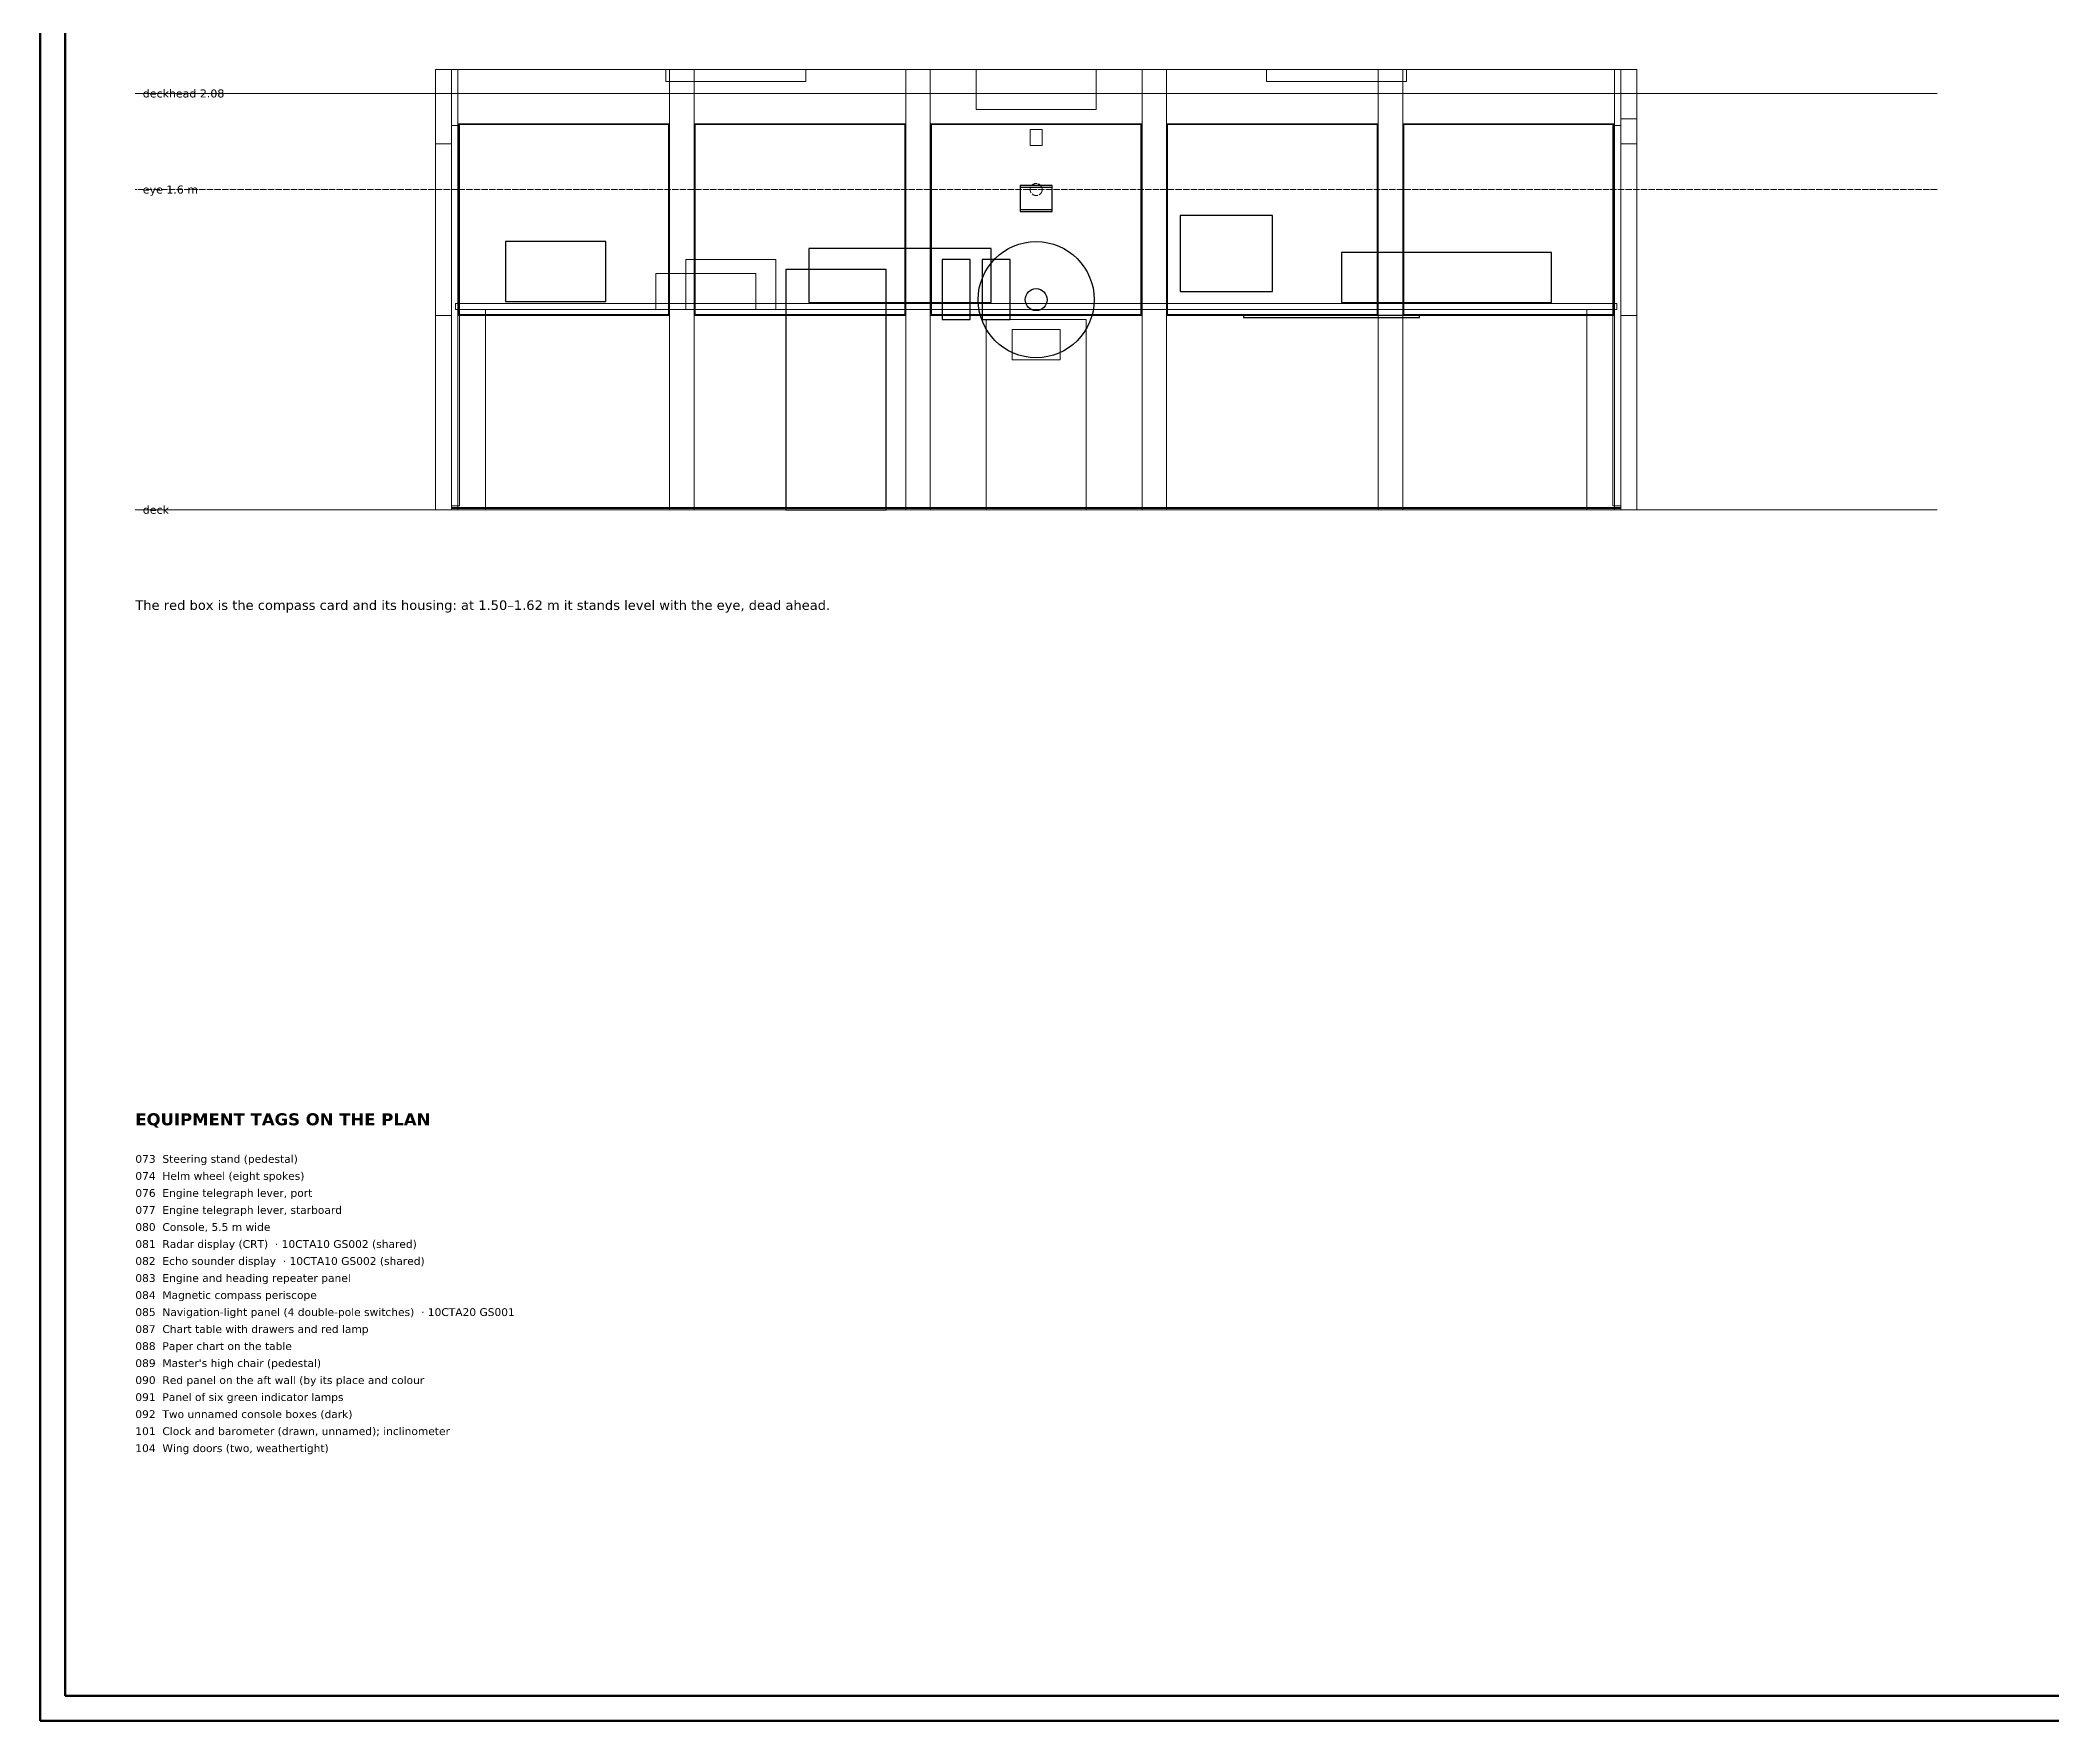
# Model space of a CAD drawing. Header units: millimetres. Extents: x 5 to 836, y 5 to 589.
# Drawn here: x 5 to 406.9, y 5 to 340.8 of the extents above; entities that cross this region are included whole.
import ezdxf

# ---------------------------------------------------------------- set-up
doc = ezdxf.new("R2010")
doc.units = ezdxf.units.MM
doc.linetypes.add('DASHED', pattern=[1.524, 1.27, -0.254])
for name, color, linetype, lineweight, true_color in [('DIM', 2, 'CONTINUOUS', 13, 0x1e46a0), ('EQUIP', 3, 'CONTINUOUS', 25, 0x00693c), ('FIND', 1, 'CONTINUOUS', 25, 0xc80000), ('FURN', 8, 'CONTINUOUS', 18, 0x6e6e6e), ('GLASS', 5, 'CONTINUOUS', 25, 0x1e5ac8), ('LOW', 8, 'CONTINUOUS', 13, 0x8c8c8c), ('SIGHT', 30, 'DASHED', 18, 0xd76900)]:
    doc.layers.add(name, color=color, linetype=linetype, lineweight=lineweight, true_color=true_color)
doc.layers.add('FRAME', color=7, linetype='CONTINUOUS', lineweight=50)
doc.layers.add('TEXT', color=7, linetype='CONTINUOUS', lineweight=18)
doc.styles.add('SANS', font='DejaVuSans.ttf')
doc.styles.add('SANSB', font='DejaVuSans-Bold.ttf')

msp = doc.modelspace()

# ---------------------------------------------------------------- linework, layer by layer
at = {"layer": 'DIM'}
for p, q in [((384, 330.2), (24, 330.2)), ((384, 247), (24, 247))]:
    msp.add_line(p, q, dxfattribs=at)
at = {"layer": 'EQUIP'}
for points in [[(200.8, 306.6), (207.2, 306.6), (207.2, 311.4), (200.8, 311.4)], [(232.8, 290.6), (251.2, 290.6), (251.2, 305.8), (232.8, 305.8)], [(98, 288.6), (118, 288.6), (118, 300.6), (98, 300.6)], [(158.6, 288.4), (195, 288.4), (195, 299.2), (158.6, 299.2)], [(265, 288.4), (307, 288.4), (307, 298.4), (265, 298.4)], [(154, 247), (174, 247), (174, 295), (154, 295)], [(185.2, 285), (190.8, 285), (190.8, 297), (185.2, 297)], [(193.2, 285), (198.8, 285), (198.8, 297), (193.2, 297)], [(245.4, 285.4), (280.6, 285.4), (280.6, 285.8), (245.4, 285.8)]]:
    msp.add_lwpolyline(points, close=True, dxfattribs=at)
for radius in [11.6, 2.2]:
    msp.add_circle((204, 289), radius, dxfattribs=at)
at = {"layer": 'FIND'}
msp.add_lwpolyline([(200.8, 307), (207.2, 307), (207.2, 311.8), (200.8, 311.8)], close=True, dxfattribs=at)
at = {"layer": 'FRAME'}
for points in [[(5, 5), (836, 5), (836, 589), (5, 589)], [(10, 10), (831, 10), (831, 584), (10, 584)]]:
    msp.add_lwpolyline(points, close=True, dxfattribs=at)
at = {"layer": 'FURN'}
for points in [[(130, 332.6), (158, 332.6), (158, 335), (130, 335)], [(192, 327), (216, 327), (216, 335), (192, 335)], [(250, 332.6), (278, 332.6), (278, 335), (250, 335)], [(87.2, 247.8), (88.8, 247.8), (88.8, 323.8), (87.2, 323.8)], [(202.8, 319.8), (205.2, 319.8), (205.2, 323), (202.8, 323)], [(319.2, 247.8), (320.8, 247.8), (320.8, 323.8), (319.2, 323.8)], [(200.8, 307), (207.2, 307), (207.2, 311.8), (200.8, 311.8)], [(128, 287), (148, 287), (148, 294.2), (128, 294.2)], [(134, 287), (152, 287), (152, 297), (134, 297)], [(88, 287), (320, 287), (320, 288.2), (88, 288.2)], [(94, 247), (314, 247), (314, 287), (94, 287)], [(194, 247), (214, 247), (214, 285), (194, 285)], [(199.2, 277), (208.8, 277), (208.8, 283), (199.2, 283)], [(87.2, 247.28), (285.6, 247.28), (285.6, 247.48), (87.2, 247.48)], [(285.6, 247.28), (320.8, 247.28), (320.8, 247.48), (285.6, 247.48)]]:
    msp.add_lwpolyline(points, close=True, dxfattribs=at)
at = {"layer": 'GLASS'}
for points in [[(88.6, 286), (130.6, 286), (130.6, 324), (88.6, 324)], [(135.8, 286), (177.8, 286), (177.8, 324), (135.8, 324)], [(183, 286), (225, 286), (225, 324), (183, 324)], [(230.2, 286), (272.2, 286), (272.2, 324), (230.2, 324)], [(277.4, 286), (319.4, 286), (319.4, 324), (277.4, 324)]]:
    msp.add_lwpolyline(points, close=True, dxfattribs=at)
at = {"layer": 'LOW'}
for points in [[(84, 320.16), (87.2, 320.16), (87.2, 335), (84, 335)], [(84, 247), (87.2, 247), (87.2, 335), (84, 335)], [(84, 320.16), (87.2, 320.16), (87.2, 335), (84, 335)], [(84, 247), (87.2, 247), (87.2, 335), (84, 335)], [(84, 247), (88.44, 247), (88.44, 335), (84, 335)], [(88.44, 324.16), (130.76, 324.16), (130.76, 335), (88.44, 335)], [(130.76, 247), (135.64, 247), (135.64, 335), (130.76, 335)], [(135.64, 324.16), (177.96, 324.16), (177.96, 335), (135.64, 335)], [(177.96, 247), (182.84, 247), (182.84, 335), (177.96, 335)], [(182.84, 324.16), (225.16, 324.16), (225.16, 335), (182.84, 335)], [(225.16, 247), (230.04, 247), (230.04, 335), (225.16, 335)], [(230.04, 324.16), (272.36, 324.16), (272.36, 335), (230.04, 335)], [(272.36, 247), (277.24, 247), (277.24, 335), (272.36, 335)], [(277.24, 324.16), (319.56, 324.16), (319.56, 335), (277.24, 335)], [(319.56, 247), (324, 247), (324, 335), (319.56, 335)], [(320.8, 325.16), (324, 325.16), (324, 335), (320.8, 335)], [(320.8, 247), (324, 247), (324, 335), (320.8, 335)], [(320.8, 320.16), (324, 320.16), (324, 335), (320.8, 335)], [(320.8, 247), (324, 247), (324, 335), (320.8, 335)], [(84, 247), (87.2, 247), (87.2, 285.84), (84, 285.84)], [(84, 247), (87.2, 247), (87.2, 285.84), (84, 285.84)], [(88.44, 247), (130.76, 247), (130.76, 285.84), (88.44, 285.84)], [(135.64, 247), (177.96, 247), (177.96, 285.84), (135.64, 285.84)], [(182.84, 247), (225.16, 247), (225.16, 285.84), (182.84, 285.84)], [(230.04, 247), (272.36, 247), (272.36, 285.84), (230.04, 285.84)], [(277.24, 247), (319.56, 247), (319.56, 285.84), (277.24, 285.84)], [(320.8, 247), (324, 247), (324, 285.84), (320.8, 285.84)]]:
    msp.add_lwpolyline(points, close=True, dxfattribs=at)
at = {"layer": 'SIGHT'}
msp.add_line((384, 311), (24, 311), dxfattribs=at)
msp.add_circle((204, 311), 1.2, dxfattribs=at)

# ---------------------------------------------------------------- texts
at = {"layer": 'DIM', "style": 'SANS'}
for s, p in [('deckhead 2.08', (25.5, 329.4)), ('deck', (25.5, 246.2))]:
    msp.add_text(s, height=1.6, dxfattribs=at).set_placement(p)
at = {"layer": 'FIND', "style": 'SANS'}
msp.add_text('The red box is the compass card and its housing: at 1.50–1.62 m it stands level with the eye, dead ahead.', height=1.9, dxfattribs=at).set_placement((24, 227))
at = {"layer": 'SIGHT', "style": 'SANS'}
msp.add_text('eye 1.6 m', height=1.6, dxfattribs=at).set_placement((25.5, 310.2))
at = {"layer": 'TEXT'}
for s, height, style, p in [('EQUIPMENT TAGS ON THE PLAN', 2.4, 'SANSB', (24, 124)), ('073  Steering stand (pedestal)', 1.55, 'SANS', (24, 116.5)), ('074  Helm wheel (eight spokes)', 1.55, 'SANS', (24, 113.1)), ('076  Engine telegraph lever, port', 1.55, 'SANS', (24, 109.7)), ('077  Engine telegraph lever, starboard', 1.55, 'SANS', (24, 106.3)), ('080  Console, 5.5 m wide', 1.55, 'SANS', (24, 102.9)), ('081  Radar display (CRT)  · 10CTA10 GS002 (shared)', 1.55, 'SANS', (24, 99.5)), ('082  Echo sounder display  · 10CTA10 GS002 (shared)', 1.55, 'SANS', (24, 96.1)), ('083  Engine and heading repeater panel', 1.55, 'SANS', (24, 92.7)), ('084  Magnetic compass periscope', 1.55, 'SANS', (24, 89.3)), ('085  Navigation-light panel (4 double-pole switches)  · 10CTA20 GS001', 1.55, 'SANS', (24, 85.9)), ('087  Chart table with drawers and red lamp', 1.55, 'SANS', (24, 82.5)), ('088  Paper chart on the table', 1.55, 'SANS', (24, 79.1)), ("089  Master's high chair (pedestal)", 1.55, 'SANS', (24, 75.7)), ('090  Red panel on the aft wall (by its place and colour', 1.55, 'SANS', (24, 72.3)), ('091  Panel of six green indicator lamps', 1.55, 'SANS', (24, 68.9)), ('092  Two unnamed console boxes (dark)', 1.55, 'SANS', (24, 65.5)), ('101  Clock and barometer (drawn, unnamed); inclinometer', 1.55, 'SANS', (24, 62.1)), ('104  Wing doors (two, weathertight)', 1.55, 'SANS', (24, 58.7))]:
    msp.add_text(s, height=height, dxfattribs=dict(at, style=style)).set_placement(p)

doc.saveas('drawing.dxf')
